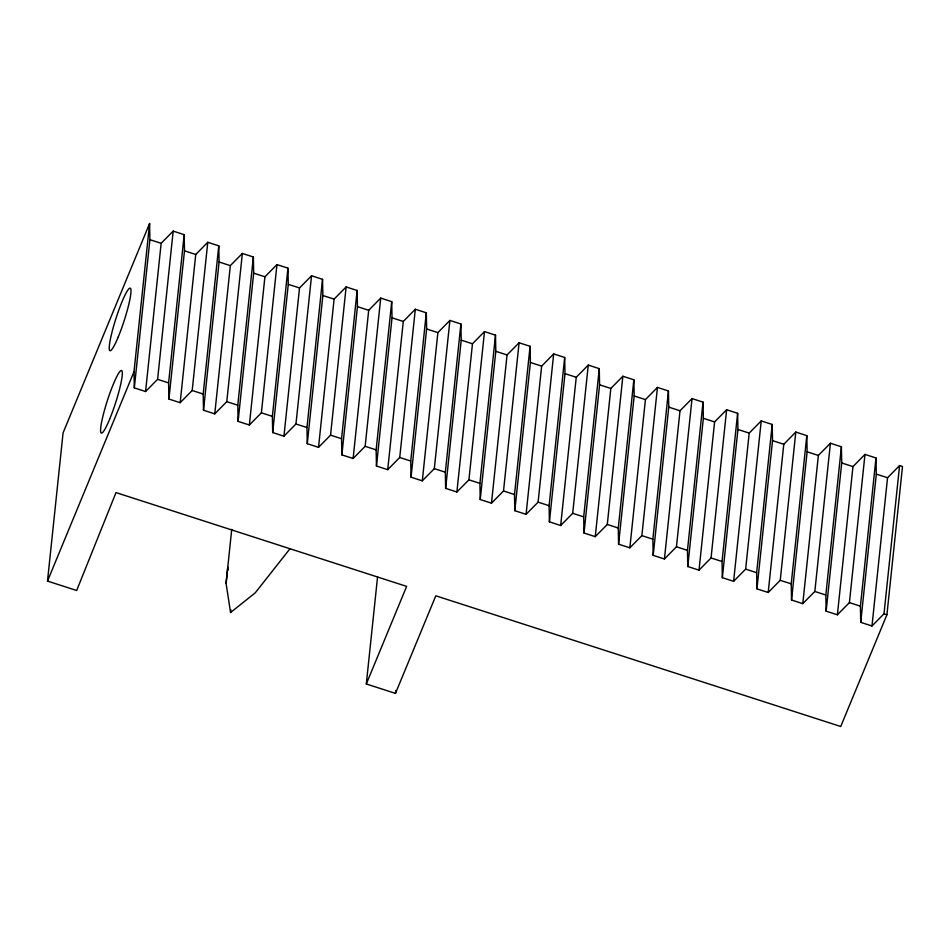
<?xml version="1.0" encoding="UTF-8"?>
<svg xmlns="http://www.w3.org/2000/svg" width="950" height="950" viewBox="0 0 950 950"><rect width="100%" height="100%" fill="white"/><g stroke="black" fill="none" stroke-linecap="round" stroke-linejoin="round"><path stroke-width="1.43" d="M366.308 683.976L406.636 586.388L116.007 492.587L76.665 590.496L47.5 581.079L63.08 432.867L149.589 223.499L149.898 239.673L134.318 387.885L145.576 391.519L157.605 379.335L173.185 231.111L184.181 234.662L184.49 250.836L168.91 399.048L180.167 402.681L192.197 390.497L207.777 242.286L218.773 245.824L219.082 261.998L203.502 410.222L214.759 413.856L226.777 401.66L242.357 253.448L253.365 256.999L253.674 273.161L238.094 421.384L249.351 425.018L261.381 412.822L276.961 264.611L287.957 268.161L288.266 284.323L272.686 432.547L283.943 436.181L295.961 423.985L311.541 275.773L322.537 279.324L322.858 295.498L307.277 443.709L318.523 447.343L330.553 435.159L346.133 286.936L357.141 290.486L357.449 306.66L341.869 454.872L353.127 458.506L365.144 446.322L380.724 298.098L391.721 301.649L392.029 317.822L376.461 466.034L387.707 469.668L399.736 457.484L415.316 309.261L426.312 312.811L426.633 328.985L411.053 477.209L422.299 480.843L434.328 468.647L449.908 320.435L460.916 323.986L461.213 340.147L445.633 488.371L456.891 492.005L468.92 479.809L484.5 331.598L495.496 335.148L495.805 351.31L480.237 499.534L491.483 503.168L503.512 490.984L519.092 342.76L530.088 346.311L530.397 362.484L514.817 510.696L526.074 514.33L538.104 502.146L553.684 353.923L564.68 357.473L564.989 373.647L549.409 521.859L560.666 525.492L572.696 513.309L588.276 365.085L599.272 368.636L599.581 384.809L584.001 533.021L595.258 536.655L607.288 524.471L622.856 376.247L633.864 379.798L634.161 395.972L618.581 544.184L629.85 547.817L641.867 535.634L657.447 387.422L668.444 390.973L668.764 407.134L653.184 555.358L664.43 558.992L676.459 546.796L692.039 398.584L703.036 402.135L703.344 418.297L687.764 566.521L699.022 570.154L711.051 557.959L726.631 409.747L737.627 413.298L737.936 429.471L722.356 577.683L733.614 581.317L745.643 569.133L761.223 420.909L772.219 424.46L772.528 440.634L756.948 588.846L768.206 592.479L780.235 580.296L795.803 432.072L806.811 435.622L807.12 451.796L791.54 600.008L802.797 603.642L814.827 591.458L830.407 443.234L841.403 446.785L841.712 462.959L826.132 611.182L837.389 614.804L849.407 602.621L864.987 454.409L875.995 457.947L876.304 474.121L860.724 622.345L871.981 625.979L884.011 613.783L899.579 465.571L902.5 466.509L886.92 614.733L840.738 726.501L435.801 595.804L395.473 693.393L366.308 683.976L377.566 576.852M134.318 387.885L134.009 371.723L149.589 223.499M145.576 391.519L161.156 243.307L173.185 231.111M168.91 399.048L168.601 382.886L184.181 234.662M180.167 402.681L195.748 254.469L207.777 242.286M203.502 410.222L203.193 394.048L218.773 245.824M214.759 413.856L230.339 265.632L242.357 253.448M238.094 421.384L237.785 405.211L253.365 256.999M289.988 548.744L255.241 592.824L230.577 612.524L226.076 583.419L231.729 529.352M226.076 583.419L227.81 566.948L228.261 569.857M249.351 425.018L264.919 276.794L276.961 264.611M230.577 612.524L230.862 609.781M272.686 432.547L272.377 416.373L287.957 268.161M283.943 436.181L299.523 287.957L311.541 275.773M307.277 443.709L306.969 427.536L322.537 279.324M318.523 447.343L334.103 299.119L346.133 286.936M341.869 454.872L341.561 438.71L357.141 290.486M353.127 458.506L368.695 310.294L380.724 298.098M376.461 466.034L376.141 449.872L391.721 301.649M387.707 469.668L403.287 321.456L415.316 309.261M411.053 477.209L410.744 461.035L426.312 312.811M395.473 693.393L395.782 690.46M422.299 480.843L437.879 332.619L449.908 320.435M445.633 488.371L445.336 472.197L460.916 323.986M456.891 492.005L472.471 343.781L484.5 331.598M480.237 499.534L479.916 483.36L495.496 335.148M491.483 503.168L507.062 354.944L519.092 342.76M514.817 510.696L514.508 494.534L530.088 346.311M526.074 514.33L541.654 366.106L553.684 353.923M549.409 521.859L549.1 505.697L564.68 357.473M560.666 525.492L576.246 377.281L588.276 365.085M584.001 533.021L583.692 516.859L599.272 368.636M595.258 536.655L610.838 388.443L622.856 376.247M618.581 544.184L618.284 528.022L633.864 379.798M629.85 547.817L645.43 399.606L657.447 387.422M653.184 555.358L652.864 539.184L668.444 390.973M664.43 558.992L680.01 410.768L692.039 398.584M687.764 566.521L687.467 550.347L703.036 402.135M699.022 570.154L714.602 421.931L726.631 409.747M722.356 577.683L722.047 561.509L737.627 413.298M733.614 581.317L749.194 433.093L761.223 420.909M756.948 588.846L756.639 572.684L772.219 424.46M768.206 592.479L783.786 444.267L795.803 432.072M791.54 600.008L791.231 583.846L806.811 435.622M802.797 603.642L818.377 455.43L830.407 443.234M826.132 611.182L825.823 595.009L841.403 446.785M837.389 614.804L852.969 466.593L864.987 454.409M860.724 622.345L860.415 606.171L875.995 457.947M871.981 625.979L887.549 477.755L899.579 465.571M47.5 581.079L134.009 371.723M149.898 239.673L161.156 243.307M184.49 250.836L195.748 254.469M219.082 261.998L230.339 265.632M253.674 273.161L264.919 276.794M288.266 284.323L299.523 287.957M322.858 295.498L334.103 299.119M357.449 306.66L368.695 310.294M392.029 317.822L403.287 321.456M426.633 328.985L437.879 332.619M461.213 340.147L472.471 343.781M495.805 351.31L507.062 354.944M530.397 362.484L541.654 366.106M564.989 373.647L576.246 377.281M599.581 384.809L610.838 388.443M634.161 395.972L645.43 399.606M668.764 407.134L680.01 410.768M703.344 418.297L714.602 421.931M737.936 429.471L749.194 433.093M772.528 440.634L783.786 444.267M807.12 451.796L818.377 455.43M841.712 462.959L852.969 466.593M876.304 474.121L887.549 477.755M157.605 379.335L168.601 382.886M192.197 390.497L203.193 394.048M226.777 401.66L237.785 405.211M261.381 412.822L272.377 416.373M295.961 423.985L306.969 427.536M330.553 435.159L341.561 438.71M365.144 446.322L376.141 449.872M399.736 457.484L410.744 461.035M434.328 468.647L445.336 472.197M468.92 479.809L479.916 483.36M503.512 490.984L514.508 494.534M538.104 502.146L549.1 505.697M572.696 513.309L583.692 516.859M607.288 524.471L618.284 528.022M641.867 535.634L652.864 539.184M676.459 546.796L687.467 550.347M711.051 557.959L722.047 561.509M745.643 569.133L756.639 572.684M780.235 580.296L791.231 583.846M814.827 591.458L825.823 595.009M849.407 602.621L860.415 606.171M884.011 613.783L886.92 614.733M109.618 419.259A32.834 4.251 -72.1 0 0 121.647 370.559A32.834 4.251 -72.1 0 0 103.099 415.459A32.834 4.251 -72.1 0 0 109.618 419.259M118.275 336.906A32.834 4.251 -72.1 0 0 130.304 288.218A32.834 4.251 -72.1 0 0 111.756 333.117A32.834 4.251 -72.1 0 0 118.275 336.906"/></g></svg>
